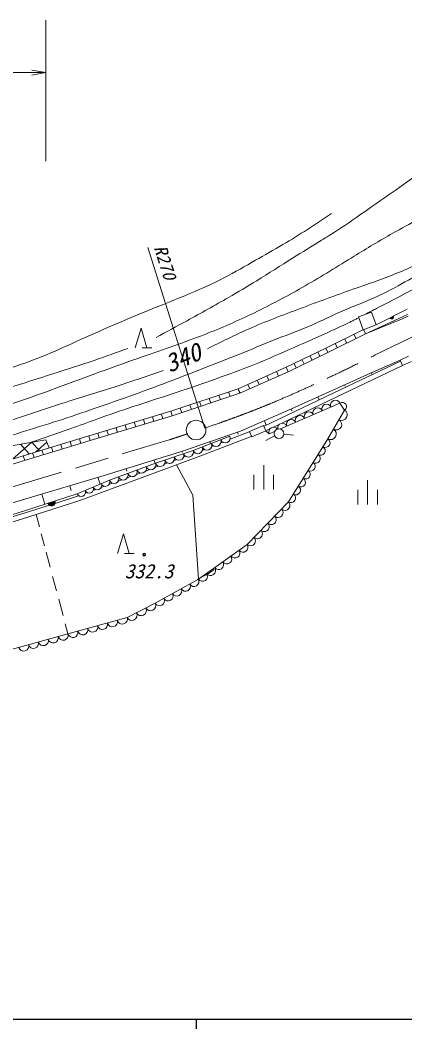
# Model space of a CAD drawing. Units: millimetres, scale not verified. Extents: x 40000 to 680000, y 20000 to 380000.
# Drawn here: x 250000 to 289348, y 204000 to 307317 of the extents above; entities that cross this region are included whole.
import ezdxf
from ezdxf.enums import TextEntityAlignment as Align

# ---------------------------------------------------------------- set-up
doc = ezdxf.new("R2010")
doc.units = ezdxf.units.MM
doc.header["$LTSCALE"] = 1000
doc.linetypes.add('CHAIN', pattern=[18.5, 12, -1.5, 3.5, -1.5])
for name, color, linetype, lineweight in [('M-BGD', 7, 'Continuous', 13), ('M-BMK', 2, 'CHAIN', 13), ('M-BMK-SRVR', 3, 'Continuous', 13), ('M-STR-HTXT', 7, 'Continuous', 13), ('M-STR-STR3', 7, 'Continuous', 13), ('M-TTL-BAND', 7, 'Continuous', 25)]:
    doc.layers.add(name, color=color, linetype=linetype, lineweight=lineweight)
doc.styles.add('ＭＳ ゴシック', font='')
doc.styles.get('ＭＳ ゴシック').set_extended_font_data('MS Gothic')

# ---------------------------------------------------------------- blocks, each defined once
blk = doc.blocks.new('open_arrow')
at = {"color": 0, "linetype": 'Continuous', "lineweight": -2}
blk.add_lwpolyline([(7.5, 1.25), (0, 0), (7.5, -1.25)], dxfattribs=at)

msp = doc.modelspace()

# ---------------------------------------------------------------- linework, layer by layer
at = {"layer": 'M-BGD'}
for p, q in [((284600, 276931), (285948, 277415)), ((285074, 275614), (284600, 276931)), ((285948, 277415), (286421, 276098)), ((286421, 276098), (289581, 277718)), ((288724, 276744), (289620, 277164)), ((289677, 277006), (288832, 276634)), ((286421, 276098), (285074, 275614)), ((288724, 276744), (285332, 275192)), ((288832, 276634), (285332, 275192)), ((261769, 273755), (262369, 275755)), ((262369, 275755), (262969, 273755)), ((285110, 275639), (281261, 273726)), ((285332, 275192), (281482, 273278)), ((284370, 274713), (284148, 275161)), ((285332, 275192), (285110, 275639)), ((282446, 273757), (282223, 274205)), ((283408, 274235), (283185, 274683)), ((262469, 273755), (263469, 273755)), ((281261, 273726), (277204, 271758)), ((281482, 273278), (277416, 271305)), ((279857, 272489), (279638, 272939)), ((280668, 272883), (280450, 273333)), ((281484, 273279), (281261, 273726)), ((281479, 273277), (281261, 273726)), ((288868, 272497), (289736, 272892)), ((277204, 271758), (272299, 269561)), ((277422, 271308), (277204, 271758)), ((277409, 271302), (277204, 271758)), ((278234, 271702), (278016, 272152)), ((279045, 272095), (278827, 272545)), ((288900, 272402), (282102, 269139)), ((289116, 271951), (282318, 268688)), ((285838, 271175), (288868, 272497)), ((289116, 271951), (288868, 272497)), ((290028, 272366), (289116, 271951)), ((277416, 271305), (272480, 269094)), ((275446, 270423), (275242, 270879)), ((276428, 270862), (276223, 271318)), ((278079, 267630), (285838, 271175)), ((286010, 271014), (285924, 271212)), ((273484, 269544), (273280, 270000)), ((274465, 269983), (274261, 270440)), ((283248, 269843), (283194, 269967)), ((272299, 269561), (265395, 267258)), ((272480, 269094), (265546, 266782)), ((270484, 268428), (270326, 268903)), ((271471, 268757), (271313, 269232)), ((272503, 269104), (272299, 269561)), ((272457, 269086), (272299, 269561)), ((282102, 269139), (274901, 265697)), ((282318, 268688), (276773, 266038)), ((280595, 268418), (280465, 268720)), ((267526, 267442), (267368, 267916)), ((268512, 267771), (268354, 268245)), ((269498, 268100), (269340, 268574)), ((272528, 265233), (278079, 267630)), ((282701, 268095), (276639, 265455)), ((283186, 267377), (282701, 268095)), ((265395, 267258), (257014, 264729)), ((265546, 266782), (257159, 264251)), ((263677, 266218), (263533, 266696)), ((264608, 266499), (264464, 266977)), ((265553, 266784), (265395, 267258)), ((265540, 266780), (265395, 267258)), ((266540, 267113), (266381, 267587)), ((277804, 267314), (277732, 267480)), ((281479, 264431), (283186, 267377)), ((259952, 265094), (259808, 265572)), ((260883, 265375), (260739, 265853)), ((261815, 265656), (261670, 266134)), ((262746, 265937), (262601, 266415)), ((273464, 265184), (274878, 265797)), ((274878, 265797), (275117, 265246)), ((275178, 265830), (274978, 266291)), ((276507, 265911), (275992, 265665)), ((257014, 264729), (246492, 261543)), ((257159, 264251), (257014, 264729)), ((257159, 264251), (257014, 264729)), ((258090, 264532), (257945, 265010)), ((259021, 264813), (258877, 265291)), ((266501, 263146), (272528, 265233)), ((267689, 263234), (271454, 264703)), ((273618, 264689), (268644, 262751)), ((273437, 265155), (271472, 264390)), ((272293, 264918), (272221, 265127)), ((273702, 264634), (273464, 265184)), ((275117, 265246), (273702, 264634)), ((275537, 265447), (275117, 265246)), ((275474, 264948), (275117, 265246)), ((276032, 264729), (275147, 264265)), ((276030, 265190), (275474, 264948)), ((276972, 264908), (277966, 264801)), ((252626, 264344), (239947, 262129)), ((257159, 264251), (246637, 261064)), ((251203, 264095), (249215, 262367)), ((250044, 263893), (250921, 262884)), ((251194, 264094), (251969, 263202)), ((252724, 264092), (251555, 263076)), ((252956, 263500), (252626, 264344)), ((253333, 263092), (253188, 263571)), ((254289, 263382), (254144, 263860)), ((255246, 263671), (255101, 264150)), ((256202, 263961), (256057, 264439)), ((269462, 263926), (269386, 264145)), ((269770, 263726), (269589, 263656)), ((270689, 264084), (270531, 264023)), ((277445, 257966), (281479, 264431)), ((250463, 262223), (250318, 262702)), ((251420, 262513), (251275, 262991)), ((252376, 262802), (252231, 263281)), ((258594, 260687), (266501, 263146)), ((263834, 261936), (267689, 263234)), ((268644, 262751), (265976, 261758)), ((266598, 263029), (266551, 263164)), ((266929, 262646), (266719, 262568)), ((267877, 262999), (267696, 262932)), ((268828, 263360), (268648, 263289)), ((265976, 261758), (256109, 258119)), ((259124, 260185), (263834, 261936)), ((263805, 261926), (263685, 262270)), ((264150, 261617), (263780, 261481)), ((265073, 261958), (264754, 261840)), ((265803, 262227), (265738, 262203)), ((266000, 262301), (265802, 262227)), ((265976, 261758), (267666, 258653)), ((274911, 261746), (274911, 259246)), ((250585, 258277), (258594, 260687)), ((258166, 259785), (257946, 260492)), ((260903, 261137), (260819, 261379)), ((261335, 260579), (260961, 260442)), ((262281, 260928), (261901, 260788)), ((263227, 261277), (262840, 261135)), ((273911, 260746), (273911, 259246)), ((275911, 259246), (275911, 260746)), ((255222, 259148), (255073, 259627)), ((255832, 258811), (259124, 260185)), ((258619, 259578), (258279, 259452)), ((259443, 259882), (259067, 259743)), ((260389, 260230), (260022, 260095)), ((285546, 260208), (285546, 257708)), ((250559, 257104), (255832, 258811)), ((252519, 257739), (252200, 258763)), ((255954, 258595), (253572, 257823)), ((255936, 258588), (255832, 258811)), ((255998, 258611), (255936, 258588)), ((256862, 258930), (256672, 258860)), ((257735, 259252), (257479, 259158)), ((267666, 258653), (268231, 250057)), ((284546, 259208), (284546, 257708)), ((286546, 257708), (286546, 259208)), ((243136, 256047), (250585, 258277)), ((252970, 257627), (251481, 257145)), ((256109, 258119), (251632, 256668)), ((273213, 253622), (277445, 257966)), ((243567, 254875), (250559, 257104)), ((251632, 256668), (246925, 255208)), ((246925, 255208), (251632, 256668)), ((251481, 257145), (249195, 256436)), ((251632, 256668), (251965, 255418)), ((252157, 254698), (252479, 253488)), ((259959, 252704), (260559, 254704)), ((260559, 254704), (261159, 252704)), ((268231, 250057), (273213, 253622)), ((252658, 252816), (253069, 251274)), ((260659, 252704), (261659, 252704)), ((269170, 250588), (269841, 251062)), ((253321, 250330), (253708, 248879)), ((263807, 247598), (268231, 250057)), ((268108, 250033), (269170, 250588)), ((253938, 248016), (254386, 246332)), ((260950, 246120), (263807, 247598)), ((254884, 244463), (260950, 246120)), ((254617, 245467), (254884, 244463)), ((248848, 242797), (254884, 244463))]:
    msp.add_line(p, q, dxfattribs=at)
for centre, radius in [((276475, 264962), 500), ((262683, 252569), 150), ((262683, 252569), 100)]:
    msp.add_circle(centre, radius, dxfattribs=at)
for centre, radius, start, end in [((288001, 276908), 200, 207.14107, 27.14107), ((288001, 276908), 150, 207.14107, 27.14107), ((288001, 276908), 100, 207.14107, 27.14107), ((288001, 276908), 50, 207.14107, 27.14107), ((280443, 267112), 493, 23.53581, 203.53581), ((281346, 267505), 493, 23.53581, 203.53581), ((282249, 267899), 493, 23.53581, 203.53581), ((282943, 267736), 434, 303.99849, 123.99849), ((278636, 266325), 493, 23.53581, 203.53581), ((279539, 266718), 493, 23.53581, 203.53581), ((282901, 266886), 567, 239.90645, 59.90645), ((275926, 265144), 493, 36.5631, 203.53581), ((276829, 265538), 493, 23.53581, 190.87516), ((277732, 265931), 493, 23.53581, 203.53581), ((282332, 265904), 567, 239.90645, 59.90645), ((270984, 264519), 505, 201.30555, 21.30555), ((281763, 264922), 567, 239.90645, 59.90645), ((268160, 263418), 505, 201.30555, 21.30555), ((269101, 263785), 505, 201.30555, 21.30555), ((270042, 264152), 505, 201.30555, 21.30555), ((280723, 263219), 476, 238.04066, 58.04066), ((281227, 264027), 476, 238.04066, 58.04066), ((265279, 262423), 508, 198.60933, 18.60933), ((266243, 262747), 508, 198.60933, 18.60933), ((267207, 263072), 508, 198.60933, 18.60933), ((280218, 262411), 476, 238.04066, 58.04066), ((262421, 261411), 502, 200.39041, 20.39041), ((263363, 261761), 502, 200.39041, 20.39041), ((264315, 262098), 508, 198.60933, 18.60933), ((279714, 261603), 476, 238.04066, 58.04066), ((259595, 260360), 502, 200.39041, 20.39041), ((260537, 260711), 502, 200.39041, 20.39041), ((261479, 261061), 502, 200.39041, 20.39041), ((278706, 259987), 476, 238.04066, 58.04066), ((279210, 260795), 476, 238.04066, 58.04066), ((257067, 259326), 446, 202.66232, 22.66232), ((257890, 259670), 446, 202.66232, 22.66232), ((258713, 260014), 446, 202.66232, 22.66232), ((278202, 259178), 476, 238.04066, 58.04066), ((256244, 258983), 446, 202.66232, 22.66232), ((277698, 258370), 476, 238.04066, 58.04066), ((253196, 257958), 400, 197.93172, 17.93172), ((253196, 257958), 400, 197.93172, 17.93172), ((253196, 257958), 350, 197.93172, 17.93172), ((253196, 257958), 300, 197.93172, 17.93172), ((253196, 257958), 250, 197.93172, 17.93172), ((253196, 257958), 200, 197.93172, 17.93172), ((253196, 257958), 150, 197.93172, 17.93172), ((253196, 257958), 100, 197.93172, 17.93172), ((253196, 257958), 50, 197.93172, 17.93172), ((277093, 257604), 505, 225.7447, 45.7447), ((275682, 256156), 505, 225.7447, 45.7447), ((276387, 256880), 505, 225.7447, 45.7447), ((274976, 255432), 505, 225.7447, 45.7447), ((273566, 253984), 505, 225.7447, 45.7447), ((274271, 254708), 505, 225.7447, 45.7447), ((272798, 253325), 510, 215.59084, 35.59084), ((271137, 252137), 510, 215.59084, 35.59084), ((271968, 252731), 510, 215.59084, 35.59084), ((269477, 250948), 510, 215.59084, 35.59084), ((270307, 251543), 510, 215.59084, 35.59084), ((267789, 249811), 506, 209.06738, 29.06738), ((268647, 250354), 510, 215.59084, 35.59084), ((266019, 248827), 506, 209.06738, 29.06738), ((266904, 249319), 506, 209.06738, 29.06738), ((264249, 247844), 506, 209.06738, 29.06738), ((265134, 248335), 506, 209.06738, 29.06738), ((262379, 246859), 536, 207.35819, 27.35819), ((263331, 247351), 536, 207.35819, 27.35819), ((260445, 245982), 524, 195.27511, 15.27511), ((261426, 246366), 536, 207.35819, 27.35819), ((256401, 244877), 524, 195.27511, 15.27511), ((257412, 245153), 524, 195.27511, 15.27511), ((258423, 245429), 524, 195.27511, 15.27511), ((259434, 245706), 524, 195.27511, 15.27511), ((252369, 243769), 522, 195.43029, 15.43029), ((253375, 244046), 522, 195.43029, 15.43029), ((254381, 244324), 522, 195.43029, 15.43029), ((255390, 244601), 524, 195.27511, 15.27511), ((250357, 243213), 522, 195.43029, 15.43029), ((251363, 243491), 522, 195.43029, 15.43029)]:
    msp.add_arc(centre, radius, start, end, dxfattribs=at)
for points, knots in [([(285375, 277209), (285438, 277250), (285500, 277290), (285565, 277327), (285707, 277411), (285857, 277483), (286004, 277558), (286152, 277633), (286298, 277711), (286445, 277788), (287324, 278250), (288212, 278697), (289093, 279155), (290641, 279961), (292168, 280805), (293720, 281604), (294963, 282244), (296222, 282857), (297449, 283526), (298566, 284135), (299656, 284790), (300751, 285439), (301925, 286135), (303104, 286823), (304262, 287544), (305177, 288113), (306080, 288703), (306952, 289337), (307780, 289939), (308580, 290579), (309345, 291258), (310089, 291919), (310801, 292616), (311466, 293361), (312044, 294007), (312587, 294691), (313000, 295451), (313196, 295812), (313363, 296191), (313484, 296584), (313592, 296933), (313662, 297294), (313702, 297658), (313741, 298004), (313751, 298353), (313734, 298701), (313714, 299111), (313655, 299519), (313602, 299928), (313543, 300381), (313491, 300834), (313440, 301288)], [0, 0, 0, 0, 1, 1, 1, 2, 2, 2, 3, 3, 3, 4, 4, 4, 5, 5, 5, 6, 6, 6, 7, 7, 7, 8, 8, 8, 9, 9, 9, 10, 10, 10, 11, 11, 11, 12, 12, 12, 13, 13, 13, 14, 14, 14, 15, 15, 15, 16, 16, 16, 17, 17, 17, 17]), ([(269155, 273657), (270543, 274350), (271930, 275043), (273346, 275672), (275081, 276441), (276858, 277112), (278636, 277777), (280431, 278449), (282226, 279113), (284033, 279748), (285508, 280266), (286991, 280764), (288439, 281354), (289936, 281963), (291395, 282670), (292799, 283475), (294192, 284273), (295531, 285167), (296805, 286139), (298313, 287290), (299729, 288550), (301167, 289808), (302502, 290977), (303857, 292144), (304944, 293515), (305841, 294645), (306557, 295914), (307352, 297156), (307787, 297836), (308247, 298508), (308483, 299260), (308602, 299640), (308664, 300040), (308727, 300440)], [0, 0, 0, 0, 1, 1, 1, 2, 2, 2, 3, 3, 3, 4, 4, 4, 5, 5, 5, 6, 6, 6, 7, 7, 7, 8, 8, 8, 9, 9, 9, 10, 10, 10, 11, 11, 11, 11]), ([(302452, 297445), (301797, 296644), (301142, 295843), (300513, 295017), (299921, 294239), (299352, 293440), (298684, 292733), (298040, 292052), (297303, 291457), (296563, 290870), (295504, 290031), (294438, 289209), (293315, 288472), (291650, 287379), (289860, 286473), (288119, 285493), (286779, 284739), (285468, 283941), (284160, 283137), (282500, 282116), (280844, 281087), (279156, 280112), (277560, 279190), (275935, 278318), (274280, 277506), (272616, 276690), (270921, 275934), (269198, 275253), (267156, 274446), (265075, 273743), (263002, 273017), (260123, 272009), (257261, 270955), (254400, 269896), (252243, 269098), (250086, 268296), (247887, 267614), (246287, 267118), (244664, 266685), (243023, 266360), (240900, 265939), (238746, 265699), (236603, 265352), (234423, 264999), (232254, 264536), (230063, 264381), (228145, 264245), (226210, 264345), (224275, 264446)], [0, 0, 0, 0, 1, 1, 1, 2, 2, 2, 3, 3, 3, 4, 4, 4, 5, 5, 5, 6, 6, 6, 7, 7, 7, 8, 8, 8, 9, 9, 9, 10, 10, 10, 11, 11, 11, 12, 12, 12, 13, 13, 13, 14, 14, 14, 15, 15, 15, 16, 16, 16, 16]), ([(263902, 274819), (264958, 275390), (266014, 275961), (267066, 276537), (268494, 277318), (269916, 278110), (271326, 278922), (272294, 279479), (273256, 280046), (274207, 280633), (275437, 281393), (276648, 282187), (277874, 282954), (278854, 283568), (279845, 284164), (280830, 284771), (281342, 285086), (281853, 285404), (282358, 285731), (283489, 286464), (284588, 287244), (285691, 288020), (286740, 288758), (287792, 289492), (288845, 290227), (289827, 290913), (290810, 291600), (291742, 292352), (292137, 292670), (292523, 293000), (292909, 293331)], [0, 0, 0, 0, 1, 1, 1, 2, 2, 2, 3, 3, 3, 4, 4, 4, 5, 5, 5, 6, 6, 6, 7, 7, 7, 8, 8, 8, 9, 9, 9, 10, 10, 10, 10]), ([(233603, 261899), (235375, 262145), (237147, 262392), (238921, 262627), (240302, 262809), (241685, 262985), (243057, 263226), (244203, 263427), (245342, 263674), (246463, 263981), (247686, 264316), (248888, 264722), (250097, 265104), (251349, 265501), (252608, 265871), (253858, 266273), (255096, 266671), (256324, 267099), (257553, 267526), (258935, 268006), (260317, 268484), (261693, 268981), (263014, 269458), (264328, 269951), (265640, 270453), (266773, 270887), (267903, 271327), (269034, 271764), (270204, 272216), (271375, 272664), (272534, 273141), (273659, 273604), (274773, 274093), (275906, 274537), (277050, 274986), (278213, 275389), (279342, 275870), (280478, 276355), (281579, 276918), (282711, 277416), (283967, 277969), (285261, 278441), (286505, 279013), (288454, 279910), (290283, 281055), (292173, 282082), (293659, 282890), (295183, 283626), (296635, 284485), (297598, 285054), (298529, 285677), (299463, 286297), (300222, 286801), (300982, 287303), (301698, 287862), (302383, 288397), (303028, 288984), (303672, 289571)], [0, 0, 0, 0, 1, 1, 1, 2, 2, 2, 3, 3, 3, 4, 4, 4, 5, 5, 5, 6, 6, 6, 7, 7, 7, 8, 8, 8, 9, 9, 9, 10, 10, 10, 11, 11, 11, 12, 12, 12, 13, 13, 13, 14, 14, 14, 15, 15, 15, 16, 16, 16, 17, 17, 17, 18, 18, 18, 19, 19, 19, 19]), ([(216375, 268956), (217030, 268613), (217685, 268269), (218373, 268008), (219035, 267757), (219727, 267582), (220417, 267409), (221078, 267244), (221738, 267081), (222405, 266943), (223122, 266794), (223847, 266673), (224577, 266613), (225394, 266547), (226216, 266559), (227037, 266584), (228028, 266615), (229017, 266666), (230000, 266780), (231155, 266913), (232300, 267134), (233436, 267386), (234585, 267641), (235724, 267929), (236867, 268206), (238136, 268513), (239408, 268808), (240670, 269140), (242070, 269509), (243458, 269924), (244842, 270350), (246273, 270789), (247700, 271239), (249118, 271722), (250324, 272132), (251522, 272565), (252699, 273052), (253868, 273536), (255015, 274073), (256169, 274595), (257224, 275072), (258285, 275536), (259347, 275997), (260421, 276464), (261497, 276929), (262580, 277375), (263998, 277958), (265429, 278509), (266848, 279094), (268221, 279660), (269583, 280258), (270900, 280942), (271974, 281501), (273019, 282117), (274070, 282719), (275005, 283254), (275945, 283779), (276871, 284328), (278565, 285333), (280211, 286419), (281857, 287506)], [0, 0, 0, 0, 1, 1, 1, 2, 2, 2, 3, 3, 3, 4, 4, 4, 5, 5, 5, 6, 6, 6, 7, 7, 7, 8, 8, 8, 9, 9, 9, 10, 10, 10, 11, 11, 11, 12, 12, 12, 13, 13, 13, 14, 14, 14, 15, 15, 15, 16, 16, 16, 17, 17, 17, 18, 18, 18, 19, 19, 19, 20, 20, 20, 20]), ([(251162, 264088), (252479, 264538), (253797, 264988), (255107, 265457), (256019, 265784), (256928, 266121), (257840, 266450), (259064, 266891), (260294, 267319), (261529, 267729), (262872, 268175), (264222, 268599), (265565, 269043), (266870, 269474), (268169, 269924), (269467, 270380), (270809, 270852), (272150, 271330), (273473, 271854), (274811, 272383), (276130, 272960), (277447, 273540), (278774, 274124), (280099, 274712), (281420, 275307), (282142, 275632), (282862, 275959), (283573, 276306), (283691, 276364), (283810, 276423), (283927, 276483), (284044, 276543), (284161, 276606), (284279, 276664), (284396, 276723), (284516, 276778), (284635, 276834)], [0, 0, 0, 0, 1, 1, 1, 2, 2, 2, 3, 3, 3, 4, 4, 4, 5, 5, 5, 6, 6, 6, 7, 7, 7, 8, 8, 8, 9, 9, 9, 10, 10, 10, 11, 11, 11, 12, 12, 12, 12]), ([(222052, 265781), (223010, 265661), (223967, 265541), (224924, 265545), (225809, 265550), (226694, 265661), (227578, 265755), (228575, 265862), (229572, 265947), (230564, 266075), (231303, 266171), (232040, 266291), (232777, 266405), (233650, 266541), (234524, 266669), (235401, 266769), (236448, 266889), (237500, 266970), (238542, 267119), (239579, 267267), (240606, 267482), (241626, 267725), (242649, 267968), (243665, 268238), (244680, 268511), (246052, 268878), (247424, 269250), (248785, 269654), (250314, 270108), (251830, 270604), (253349, 271091), (254761, 271543), (256175, 271988), (257578, 272469), (258727, 272863), (259869, 273282), (261010, 273701)], [0, 0, 0, 0, 1, 1, 1, 2, 2, 2, 3, 3, 3, 4, 4, 4, 5, 5, 5, 6, 6, 6, 7, 7, 7, 8, 8, 8, 9, 9, 9, 10, 10, 10, 11, 11, 11, 12, 12, 12, 12]), ([(264639, 271436), (263074, 270894), (261508, 270351), (259933, 269840), (258176, 269269), (256406, 268736), (254647, 268170), (252459, 267466), (250287, 266711), (248086, 266046), (246360, 265525), (244617, 265058), (242855, 264684), (240952, 264279), (239027, 263981), (237095, 263738), (235208, 263501), (233315, 263317), (231417, 263253), (229685, 263195), (227951, 263237), (226216, 263279)], [0, 0, 0, 0, 1, 1, 1, 2, 2, 2, 3, 3, 3, 4, 4, 4, 5, 5, 5, 6, 6, 6, 7, 7, 7, 7])]:
    msp.add_open_spline(points, degree=3, knots=knots, dxfattribs=at)
at = {"layer": 'M-BMK'}
for p, q in [((288015, 273860), (315193, 286937)), ((242718, 257553), (265248, 264328))]:
    msp.add_line(p, q, dxfattribs=at)
for points, knots in [([(268899, 265541), (269380, 265706), (269861, 265871), (270341, 266039), (270820, 266206), (271299, 266377), (271776, 266552), (272254, 266726), (272730, 266903), (273205, 267085), (273491, 267195), (273776, 267306), (274061, 267418), (274346, 267531), (274630, 267644), (274913, 267760), (275197, 267875), (275480, 267991), (275763, 268109), (277608, 268878), (279431, 269699), (281240, 270551), (283514, 271622), (285764, 272741), (288015, 273860)], [0, 0, 0, 0, 1, 1, 1, 2, 2, 2, 3, 3, 3, 4, 4, 4, 5, 5, 5, 6, 6, 6, 7, 7, 7, 8, 8, 8, 8]), ([(265248, 264328), (265460, 264397), (265671, 264467), (265883, 264536), (266094, 264606), (266306, 264676), (266517, 264745), (266728, 264815), (266940, 264885), (267151, 264955)], [0, 0, 0, 0, 1, 1, 1, 2, 2, 2, 3, 3, 3, 3])]:
    msp.add_open_spline(points, degree=3, knots=knots, dxfattribs=at)
at = {"layer": 'M-BMK-SRVR'}
msp.add_circle((267997, 265333), 1000, dxfattribs=at)
at = {"layer": 'M-STR-HTXT'}
msp.add_line((268899, 265541), (263046, 284029), dxfattribs=at)
at = {"layer": 'M-STR-STR3'}
for p, q in [((252629, 307317), (252629, 292870)), ((208906, 301941), (252629, 301941))]:
    msp.add_line(p, q, dxfattribs=at)
at = {"layer": 'M-TTL-BAND'}
for p, q in [((40000, 205000), (579000, 205000)), ((268000, 205000), (268000, 204000))]:
    msp.add_line(p, q, dxfattribs=at)

# ---------------------------------------------------------------- block references
at = {"layer": 'M-STR-STR3', "xscale": 193, "yscale": 193, "rotation": 180}
msp.add_blockref('open_arrow', (252629, 301941), dxfattribs=at)

# ---------------------------------------------------------------- texts
at = {"layer": 'M-BGD', "style": 'ＭＳ ゴシック', "oblique": 15}
msp.add_text('340', height=1833, rotation=22.496, dxfattribs=at).set_placement((264559, 272878), align=Align.TOP_LEFT)
msp.add_text('332.3', height=1466, dxfattribs=at).set_placement((260690, 249698), align=Align.BOTTOM_LEFT)
at = {"layer": 'M-STR-HTXT', "style": 'ＭＳ ゴシック', "oblique": 15}
msp.add_text('R270', height=1320, rotation=287.667, dxfattribs=at).set_placement((264918, 284429), align=Align.TOP_LEFT)

doc.saveas('drawing.dxf')
